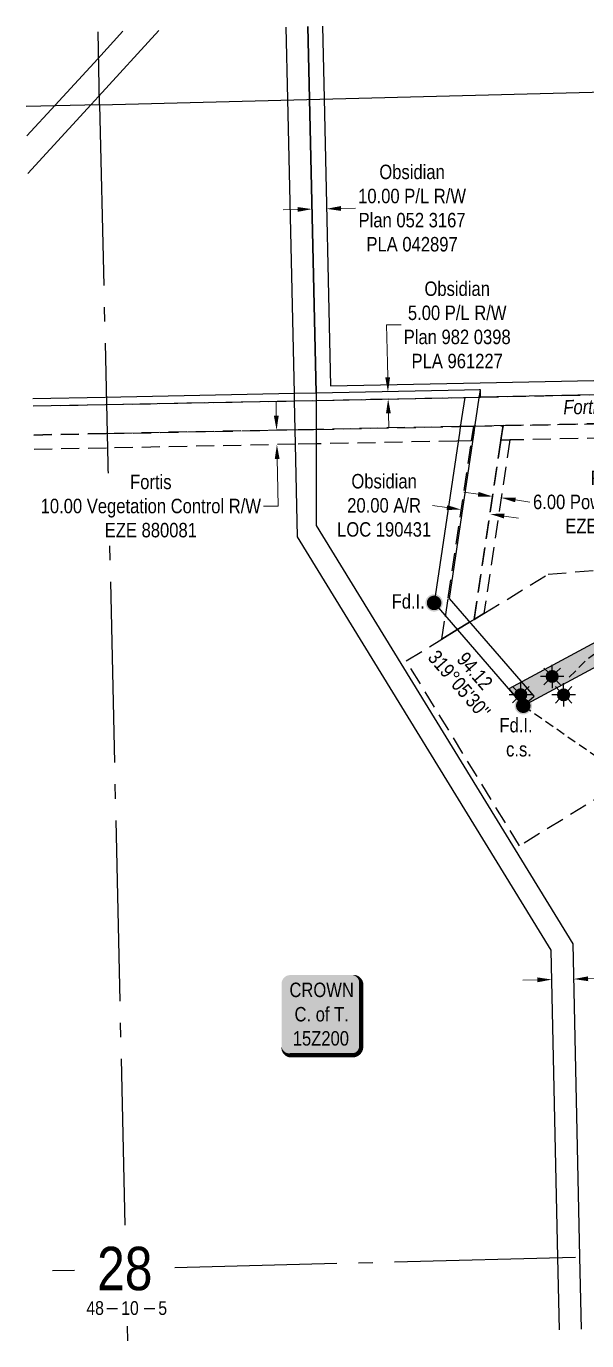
# Model space of a CAD drawing. Extents: x 604007 to 611903, y 5892401 to 5896839.
# Drawn here: x 606655 to 607042, y 5892401 to 5893310 of the extents above; entities that cross this region are included whole.
import ezdxf
from ezdxf.enums import TextEntityAlignment as Align

# ---------------------------------------------------------------- set-up
doc = ezdxf.new("R2010")
doc.units = 0
doc.header["$LTSCALE"] = 5
doc.header["$PDSIZE"] = 0.5
for name, pattern in [('foc-ACCESSROAD', [3.75, 2.5, -1.25]), ('foc-FLOWLINE', [3.75, 2.5, -1.25]), ('foc-QUARTERLINE', [33, 25, -3, 2, -3]), ('foc-TIELINE', [1.875, 1.25, -0.625]), ('UG_PIPE', [1.875, 1.25, -0.625])]:
    doc.linetypes.add(name, pattern=pattern)
doc.layers.get('Defpoints').update_dxf_attribs({"color": 9})
for name, color, linetype in [('10', 1, 'Continuous'), ('9', 3, 'Continuous'), ('AS-OWNER', 7, 'Continuous'), ('AS-PIPE-UG', 44, 'UG_PIPE'), ('AS-POWER', 104, 'foc-POWER'), ('C-AR', 13, 'foc-ACCESSROAD'), ('C-RW', 13, 'Continuous'), ('C-WS', 13, 'foc-ACCESSROAD'), ('C-WS-S', 8, 'Continuous'), ('F-EZE', 190, 'foc-FLOWLINE'), ('F-RW', 190, 'Continuous'), ('L-BD1', 253, 'Continuous'), ('L-MON', 1, 'Continuous'), ('L-QSEC', 8, 'foc-QUARTERLINE'), ('L-SEC', 7, 'Continuous'), ('L-SECLBL', 7, 'Continuous'), ('L-TIE', 7, 'foc-TIELINE'), ('P-PROPOSED', 10, 'Continuous'), ('P-PROPOSED-H', 21, 'Continuous')]:
    doc.layers.add(name, color=color, linetype=linetype)
for name, color, linetype, lineweight in [('C-AR-T', 13, 'Continuous', 9), ('C-RW-T', 13, 'Continuous', 9), ('F-EZE-T', 190, 'Continuous', 9), ('F-RW-T', 190, 'Continuous', 9)]:
    doc.layers.add(name, color=color, linetype=linetype, lineweight=lineweight)
doc.styles.add('175L', font='ARIALN.TTF', dxfattribs={"height": 20})
doc.styles.add('80', font='ARIALN.TTF', dxfattribs={"height": 10})
doc.styles.add('80CG', font='ARIALN.TTF', dxfattribs={"height": 10})
doc.styles.add('80L', font='ARIALN.TTF', dxfattribs={"height": 10})
doc.styles.add('foc-LtypeFont', font='ARIALN.TTF', dxfattribs={"height": 7.35})
doc.styles.add('SIMPLEX', font='ARIALN.TTF')
doc.linetypes.add('foc-POWER', pattern='A,6,-1,["P",foc-LtypeFont,S=0.2,R=0,X=-0.625,Y=-0.75],-1.24,4', length=12.24)
doc.dimstyles.new('Compass 5 000', dxfattribs={"dimscale": 5, "dimtxt": 9, "dimasz": 2, "dimexe": 0.2, "dimexo": 0.0625, "dimgap": 0.5, "dimtad": 0, "dimtih": 1, "dimtoh": 1, "dimzin": 0, "dimdsep": 46, "dimtxsty": '80CG', "dimcen": 0.1, "dimse1": 1, "dimse2": 1, "dimclrd": 256, "dimclrt": 256, "dimaunit": 1, "dimadec": 4, "dimazin": 0, "dimtfac": 0.06, "dimtofl": 0, "dimtmove": 0, "dimatfit": 1, "dimfxl": 0.2, "dimtolj": 1, "dimtzin": 0, "dimlwd": -1, "dimarcsym": 0})

# ---------------------------------------------------------------- blocks, each defined once
blk = doc.blocks.new('fdia')
at = {"color": 255, "const_width": 1}
blk.add_lwpolyline([(-0.5, 0, 1), (0.5, 0, 1)], format="xyb", close=True, dxfattribs=at)
blk = doc.blocks.new('Fdiaa')
blk.add_blockref('fdia', (0, 0))
blk = doc.blocks.new('fdib')
at = {"color": 1, "const_width": 1.6}
blk.add_lwpolyline([(-0.4, 0, 1), (0.4, 0, 1)], format="xyb", close=True, dxfattribs=at)
at = {"color": 1}
blk.add_circle((0, 0), 0.8, dxfattribs=at)
blk = doc.blocks.new('Fdibb')
blk.add_blockref('fdib', (0, 0))
blk = doc.blocks.new('fdicc')
for name in ['Fdibb', 'Fdiaa']:
    blk.add_blockref(name, (0, 0))
blk = doc.blocks.new('FDI')
blk.add_blockref('fdicc', (0, 0))
blk = doc.blocks.new('L-SECLBL')
at = {"layer": '9', "color": 7}
for p, q in [((-5.08, -27.83), (-12.29, -27.83)), ((20.7, -27.83), (13.5, -27.83))]:
    blk.add_line(p, q, dxfattribs=at)
at = {"layer": '10', "color": 2, "style": 'SIMPLEX'}
blk.add_attdef('SEC', text='', height=30, dxfattribs=at).set_placement((0, 0), align=Align.MIDDLE)
at = {"layer": '10', "color": 5, "style": '80L'}
blk.add_attdef('TWP', text='', height=9.5, dxfattribs=at).set_placement((-14.43, -27.37), align=Align.MIDDLE_RIGHT)
blk.add_attdef('RGE', text='', height=9.5, dxfattribs=at).set_placement((3.62, -27.37), align=Align.MIDDLE_CENTER)
blk.add_attdef('MER', text='', height=9.5, dxfattribs=at).set_placement((23.17, -27.37), align=Align.MIDDLE_LEFT)
blk = doc.blocks.new('*D425')
at = {"layer": 'C-RW-T', "transparency": 16777216}
for p, q in [((606842.69, 5893182.91), (606832.69, 5893182.68)), ((606872.71, 5893183.57), (606882.71, 5893183.79))]:
    blk.add_line(p, q, dxfattribs=at)
for points in [[(606842.66, 5893184.57), (606842.73, 5893181.24), (606852.69, 5893183.13)], [(606872.67, 5893185.23), (606872.75, 5893181.9), (606862.71, 5893183.35)]]:
    blk.add_solid(points, dxfattribs=at)
at = {"layer": 'Defpoints', "color": 0, "transparency": 16777216}
for p in [(606852.56, 5893188.87), (606862.59, 5893189.09), (606862.71, 5893183.35)]:
    blk.add_point(p, dxfattribs=at)
at = {"layer": 'C-RW-T', "transparency": 16777216, "insert": (606921.79, 5893183.79), "char_height": 10, "attachment_point": 5, "style": '80CG'}
blk.add_mtext('\\A1;Obsidian\\P10.00 P/L R/W\\PPlan 052 3167\\PPLA 042897', dxfattribs=at)
blk = doc.blocks.new('*D428')
at = {"layer": 'C-RW-T', "transparency": 16777216}
for p, q in [((606914.21, 5893103.03), (606904.21, 5893103.03)), ((606904.21, 5893103.03), (606904.74, 5893076.81)), ((606904.94, 5893066.81), (606904.74, 5893076.81)), ((606905.45, 5893041.84), (606905.65, 5893031.84))]:
    blk.add_line(p, q, dxfattribs=at)
for points in [[(606906.61, 5893066.85), (606903.27, 5893066.78), (606905.14, 5893056.82)], [(606907.11, 5893041.87), (606903.78, 5893041.8), (606905.24, 5893051.83)]]:
    blk.add_solid(points, dxfattribs=at)
at = {"layer": 'Defpoints', "color": 0, "transparency": 16777216}
for p in [(606903.77, 5893056.79), (606903.87, 5893051.81), (606905.14, 5893056.82)]:
    blk.add_point(p, dxfattribs=at)
at = {"layer": 'C-RW-T', "transparency": 16777216, "insert": (606952.96, 5893103.03), "char_height": 10, "attachment_point": 5, "style": '80CG'}
blk.add_mtext('\\A1;Obsidian\\P5.00 P/L R/W\\PPlan 982 0398\\PPLA 961227', dxfattribs=at)
blk = doc.blocks.new('*D430')
at = {"layer": 'Defpoints', "color": 0, "transparency": 16777216}
for p in [(606738.4, 5893028.47), (606738.6, 5893018.46), (606828.41, 5893020.26)]:
    blk.add_point(p, dxfattribs=at)
at = {"layer": 'F-EZE-T', "transparency": 16777216}
for p, q in [((606828.01, 5893040.26), (606827.81, 5893050.26)), ((606828.61, 5893010.26), (606828.81, 5893000.26)), ((606829.26, 5892977.76), (606828.81, 5893000.26)), ((606819.26, 5892977.76), (606829.26, 5892977.76))]:
    blk.add_line(p, q, dxfattribs=at)
for points in [[(606829.68, 5893040.29), (606826.34, 5893040.23), (606828.21, 5893030.26)], [(606830.28, 5893010.29), (606826.94, 5893010.23), (606828.41, 5893020.26)]]:
    blk.add_solid(points, dxfattribs=at)
at = {"layer": 'F-EZE-T', "transparency": 16777216, "insert": (606741.33, 5892977.76), "char_height": 10, "attachment_point": 5, "style": '80CG', "bg_fill": 3, "box_fill_scale": 1.1, "bg_fill_color": 256, "bg_fill_true_color": 13158600, "bg_fill_transparency": 0}
blk.add_mtext('\\A1;Fortis\\P10.00 Vegetation Control R/W\\PEZE 880081', dxfattribs=at)
blk = doc.blocks.new('*D431')
at = {"layer": 'Defpoints', "color": 0, "transparency": 16777216}
for p in [(606977.65, 5892986.34), (606983.3, 5892983.54), (606983.59, 5892985.46)]:
    blk.add_point(p, dxfattribs=at)
at = {"layer": 'F-EZE-T', "transparency": 16777216}
for p, q in [((606967.47, 5892985.9), (606957.58, 5892987.37)), ((606993.19, 5892982.07), (607003.08, 5892980.59))]:
    blk.add_line(p, q, dxfattribs=at)
for points in [[(606967.72, 5892987.55), (606967.23, 5892984.25), (606977.36, 5892984.42)], [(606993.44, 5892983.71), (606992.95, 5892980.42), (606983.3, 5892983.54)]]:
    blk.add_solid(points, dxfattribs=at)
at = {"layer": 'F-EZE-T', "transparency": 16777216, "insert": (607059.45, 5892980.59), "char_height": 10, "attachment_point": 5, "style": '80CG'}
blk.add_mtext('\\A1;Fortis\\P6.00 Power Line R/W\\PEZE 880418', dxfattribs=at)
blk = doc.blocks.new('*D432')
at = {"layer": 'Defpoints', "color": 0, "transparency": 16777216}
for p in [(607033.4, 5892650.69), (607018.44, 5892648.18), (607033.44, 5892648.5)]:
    blk.add_point(p, dxfattribs=at)
at = {"layer": 'F-RW-T', "transparency": 16777216}
for p, q in [((607008.4, 5892650.16), (606998.4, 5892649.95)), ((607043.4, 5892650.9), (607053.39, 5892651.12))]:
    blk.add_line(p, q, dxfattribs=at)
for points in [[(607008.36, 5892651.83), (607008.43, 5892648.49), (607018.39, 5892650.37)], [(607043.36, 5892652.57), (607043.43, 5892649.24), (607033.4, 5892650.69)]]:
    blk.add_solid(points, dxfattribs=at)
at = {"layer": 'F-RW-T', "transparency": 16777216, "insert": (607092.48, 5892651.12), "char_height": 10, "attachment_point": 5, "style": '80CG'}
blk.add_mtext('\\A1;Gran Tierra\\P15.00 P/L R/W\\PPlan 082 7396\\PPLA 022710', dxfattribs=at)
blk = doc.blocks.new('GAS')
h = blk.add_hatch(color=255)
h.dxf.hatch_style = 1
edge = h.paths.add_edge_path()
edge.add_arc((0, 0), 0.9, 0, 360)
for p, q in [((-0.81, 0), (-1.62, 0)), ((-0.57, 0.57), (-1.14, 1.14)), ((0, 0.81), (0, 1.62)), ((0.57, 0.57), (1.14, 1.14)), ((1.62, 0), (0.81, 0)), ((-0.57, -0.57), (-1.14, -1.14)), ((0, -0.81), (0, -1.62)), ((1.14, -1.14), (0.57, -0.57))]:
    blk.add_line(p, q)
blk.add_circle((0, 0), 0.8)
blk = doc.blocks.new('*D434')
at = {"layer": 'C-AR-T', "transparency": 16777216}
for p, q in [((606945.89, 5892976.76), (606936, 5892978.23)), ((606985.46, 5892970.87), (606995.35, 5892969.4))]:
    blk.add_line(p, q, dxfattribs=at)
for points in [[(606946.13, 5892978.41), (606945.64, 5892975.11), (606955.78, 5892975.29)], [(606985.7, 5892972.52), (606985.21, 5892969.22), (606975.57, 5892972.34)]]:
    blk.add_solid(points, dxfattribs=at)
at = {"layer": 'Defpoints', "color": 0, "transparency": 16777216}
for p in [(606956.06, 5892977.21), (606955.78, 5892975.29), (606975.85, 5892974.26)]:
    blk.add_point(p, dxfattribs=at)
at = {"layer": 'C-AR-T', "transparency": 16777216, "insert": (606902.48, 5892978.23), "char_height": 10, "attachment_point": 5, "style": '80CG'}
blk.add_mtext('\\A1;Obsidian\\P20.00 A/R\\PLOC 190431', dxfattribs=at)
blk = doc.blocks.new('*U465')
h = blk.add_hatch(color=59)
edge = h.paths.add_edge_path()
edge.add_line((-21.5, -28.5), (21.5, -28.5))
edge.add_arc((21.5, -22.5), 6, 270, 360)
edge.add_line((27.5, -22.5), (27.5, 21))
edge.add_arc((21.5, 21), 6, 0, 90)
edge.add_line((21.5, 27), (-21.5, 27))
edge.add_arc((-21.5, 21), 6, 90, 180)
edge.add_line((-27.5, 21), (-27.5, -22.5))
edge.add_arc((-21.5, -22.5), 6, 180, 270)
at = {"color": 1, "flags": 128}
blk.add_lwpolyline([(-21.5, -28.5, 3, 3, 0), (21.5, -28.5, 3, 3, 0.414214), (27.5, -22.5, 3, 3, 0), (27.5, 21, 3, 0, 0.414214), (21.5, 27, 0, 0, 0), (-21.5, 27, 0, 0, 0.414214), (-27.5, 21, 0, 0, 0), (-27.5, -22.5, 0, 3, 0.414214)], format="xyseb", close=True, dxfattribs=at)
blk.add_lwpolyline([(-18.33, -18.59, 0, 7.5, 0), (0, 0, 0, 0, 0)], format="xyseb", dxfattribs=at)
at = {"color": 1, "style": '80'}
blk.add_attdef('ENTER_TEXT_001', (-35.99, -5), '', height=10, dxfattribs=at)

msp = doc.modelspace()

# ---------------------------------------------------------------- hatches: boundary and pattern name
at = {"layer": 'P-PROPOSED-H'}
h = msp.add_hatch(color=256, dxfattribs=at)
h.dxf.hatch_style = 1
h.paths.add_polyline_path([(606988.543, 5892851.314), (606998.608, 5892839.698), (607279.709, 5892991.101), (607355.468, 5892993.776), (607354.488, 5893041.059), (607344.494, 5893040.852), (607345.166, 5893008.421), (607275.68, 5893005.968)])

# ---------------------------------------------------------------- linework, layer by layer
at = {"layer": 'AS-PIPE-UG', "flags": 128}
msp.add_lwpolyline([(607030.244, 5892859.574), (607034.593, 5892863.5), (607038.355, 5892867.624), (607043.129, 5892872.118), (607049.702, 5892876.853), (607060.634, 5892882.984), (607076.423, 5892891.577), (607084.352, 5892895.649), (607099.987, 5892903.561), (607127.606, 5892916.967), (607154.719, 5892931.609), (607183.308, 5892947.772), (607211.033, 5892963.043), (607232.661, 5892974.253), (607249.513, 5892982.84), (607259.379, 5892988.269), (607266.217, 5892992.308), (607271.667, 5892995.277), (607275.58, 5892996.72), (607282.18, 5892997.968), (607298.399, 5892999.22), (607314.452, 5892998.914), (607328.575, 5892999.291), (607335.528, 5892999.477), (607343.153, 5892999.538), (607348.015, 5893000.066), (607349.008, 5893002.417), (607348.838, 5893012.523), (607348.586, 5893025.278), (607347.842, 5893030.322), (607349.017, 5893033.699)], dxfattribs=at)
at = {"layer": 'C-AR'}
msp.add_lwpolyline([(606659.98, 5893047.005), (606709.951, 5893047.947), (606840.647, 5893050.546), (606855.542, 5893050.843), (606957.235, 5893052.868), (606967.355, 5893053.082), (606969.052, 5893053.118), (607260.714, 5893059.039), (607261.026, 5893044.924), (607261.157, 5893038.922), (606984.654, 5893033.386), (606964.364, 5893032.984), (606954.244, 5893032.781), (606855.543, 5893030.806), (606841.096, 5893030.518), (606710.401, 5893027.906), (606660.431, 5893026.907)], dxfattribs=at)
msp.add_lwpolyline([(606952.821, 5892892.127), (606942.458, 5892885.79), (606944.778, 5892901.375), (606946.716, 5892914.398), (606962.871, 5893022.949), (606963.767, 5893028.972), (606964.364, 5893032.984), (606984.65, 5893033.378), (606984.09, 5893029.619), (606983.159, 5893023.359), (606964.7, 5892899.39), (606961.466, 5892897.412), (606952.821, 5892892.127)], close=True, dxfattribs=at)
at = {"layer": 'C-RW'}
for points in [[(606655.792, 5893233.744), (606675.175, 5893254.936), (606704.633, 5893287.144), (606721.972, 5893306.102)], [(606746.927, 5893306.726), (606705.18, 5893261.082), (606700.128, 5893255.559), (606656.376, 5893207.724)], [(606859.893, 5893309.553), (606861.03, 5893259.712), (606865.412, 5893060.94), (606968.871, 5893063.103), (607260.495, 5893069.005), (607287.573, 5893069.553), (607322.449, 5893074.943), (607323.913, 5893065.087), (607288.362, 5893059.601), (607260.714, 5893059.039), (606969.052, 5893053.118), (606968.958, 5893058.111), (606968.102, 5893058.1), (606957.971, 5893057.885), (606855.542, 5893055.812), (606850.983, 5893259.453), (606849.867, 5893309.302)]]:
    msp.add_lwpolyline(points, dxfattribs=at)
at = {"layer": 'C-RW', "flags": 128}
msp.add_lwpolyline([(606659.98, 5893047.004), (606709.951, 5893047.947), (606840.647, 5893050.546), (606855.542, 5893050.843), (606958.151, 5893052.886), (606955.982, 5893038.32), (606955.085, 5893032.294), (606954.488, 5893028.283), (606953.592, 5893022.261), (606936.996, 5892910.803), (606998.608, 5892839.698), (607006.162, 5892846.244), (606947.553, 5892913.884), (606963.711, 5893022.463), (606964.608, 5893028.486), (606965.205, 5893032.497), (606966.102, 5893038.522), (606968.196, 5893052.596), (606969.018, 5893058.119), (606957.971, 5893057.885), (606855.542, 5893055.812), (606840.536, 5893055.509), (606709.841, 5893052.865), (606659.869, 5893051.949)], dxfattribs=at)
at = {"layer": 'C-WS'}
msp.add_lwpolyline([(607105.659, 5892810.29), (606995.999, 5892742.781), (606917.78, 5892870.7), (606942.458, 5892885.79), (606952.822, 5892892.126), (606961.466, 5892897.412), (606964.7, 5892899.39), (606971.378, 5892903.473), (607015.809, 5892930.642), (607060.4, 5892934.392), (607085.816, 5892892.531), (607063.665, 5892878.978), (607105.659, 5892810.29)], close=True, dxfattribs=at)
at = {"layer": 'F-EZE'}
msp.add_lwpolyline([(606660.431, 5893026.907), (606710.401, 5893027.906), (606841.096, 5893030.517), (606855.543, 5893030.806), (606954.244, 5893032.781), (606964.364, 5893032.983), (606963.767, 5893028.972), (606962.871, 5893022.949), (606952.751, 5893022.747), (606855.544, 5893020.801), (606841.319, 5893020.516), (606710.625, 5893017.904), (606660.655, 5893016.904)], dxfattribs=at)
for points in [[(607261.157, 5893038.922), (607261.245, 5893034.922), (607261.378, 5893028.92), (606989.25, 5893023.479), (606983.162, 5893023.358), (606984.655, 5893033.389), (607261.157, 5893038.922)], [(606989.25, 5893023.479), (606971.378, 5892903.473), (606964.7, 5892899.39), (606983.163, 5893023.358), (606989.25, 5893023.479)]]:
    msp.add_lwpolyline(points, close=True, dxfattribs=at)
at = {"layer": 'F-RW'}
for points in [[(607023.534, 5892408.109), (607022.471, 5892458.235), (607017.96, 5892670.757), (606842.754, 5892956.461), (606841.32, 5893020.516), (606841.096, 5893030.517), (606840.647, 5893050.546), (606840.537, 5893055.509), (606835.98, 5893259.064), (606834.864, 5893308.927)], [(606849.867, 5893309.302), (606850.983, 5893259.452), (606855.542, 5893055.812), (606855.542, 5893050.843), (606855.543, 5893030.806), (606855.544, 5893020.801), (606855.548, 5892964.308), (607032.879, 5892675.139), (607037.473, 5892458.621), (607038.537, 5892408.486)]]:
    msp.add_lwpolyline(points, dxfattribs=at)
at = {"layer": 'L-QSEC', "flags": 128}
for points in [[(606706.001, 5893255.302), (606704.871, 5893305.674)], [(606706.001, 5893255.302), (606723.374, 5892480.551)], [(607529.491, 5892470.878), (606757.901, 5892451.047)], [(606688.558, 5892449.264), (606673.393, 5892448.875)], [(606724.943, 5892410.616), (606725.167, 5892400.613)]]:
    msp.add_lwpolyline(points, dxfattribs=at)
at = {"layer": 'L-SEC', "flags": 128}
for points in [[(606706.001, 5893255.302), (607511.727, 5893275.931)], [(606706.001, 5893255.302), (606655.338, 5893254.005)]]:
    msp.add_lwpolyline(points, dxfattribs=at)
at = {"layer": 'L-TIE', "flags": 128}
msp.add_lwpolyline([(606998.608, 5892839.698), (607529.491, 5892470.878)], dxfattribs=at)
at = {"layer": 'P-PROPOSED', "flags": 128}
msp.add_lwpolyline([(606988.543, 5892851.314), (606998.608, 5892839.698), (607279.709, 5892991.101), (607355.468, 5892993.776), (607354.488, 5893041.059), (607344.494, 5893040.852), (607345.166, 5893008.421), (607275.68, 5893005.968)], close=True, dxfattribs=at)

# ---------------------------------------------------------------- block references
at = {"layer": 'AS-OWNER', "color": 5}
ref = msp.add_blockref('*U465', (606859.136, 5892626.466), dxfattribs=dict(at, xscale=0.99959639, yscale=0.99959639, zscale=0.99959639))
ref.add_attrib('ENTER_TEXT_001', 'CROWN', (606837.085, 5892638.234), dxfattribs={"layer": '0', "color": 1, "height": 9.996, "style": '80'})
ref.add_attrib('ENTER_TEXT_002', 'C. of T.', (606840.58, 5892621.397), dxfattribs={"layer": '0', "color": 1, "height": 9.996, "style": '80'})
ref.add_attrib('ENTER_TEXT_003', '15Z200', (606839.386, 5892604.696), dxfattribs={"layer": '0', "color": 1, "height": 9.996, "style": '80'})
at = {"layer": 'C-WS-S', "color": 3, "xscale": 4.999999999999999, "yscale": 4.999999999999999, "zscale": 4.999999999999999}
for p in [(607018.583, 5892859.958), (606996.866, 5892847.342), (607026.491, 5892847.226)]:
    msp.add_blockref('GAS', p, dxfattribs=at)
at = {"layer": 'L-MON', "xscale": 4.999999999999996, "yscale": 4.999999999999996, "zscale": 4.999999999999996}
for p in [(606936.996, 5892910.803), (606998.608, 5892839.698)]:
    msp.add_blockref('FDI', p, dxfattribs=at)
at = {"layer": 'L-SECLBL', "xscale": 0.99959639, "yscale": 0.99959639, "zscale": 0.99959639}
msp.add_blockref('L-SECLBL', (606723.347, 5892450.563), dxfattribs=at).add_auto_attribs({'SEC': '28', 'TWP': '48', 'RGE': '10', 'MER': '5'})

# ---------------------------------------------------------------- texts
at = {"layer": 'AS-POWER', "insert": (607025.821, 5893051.105), "char_height": 10, "attachment_point": 1, "rotation": 1.146893, "style": '175L'}
msp.add_mtext_dynamic_manual_height_columns('\\pi0.32626;{\\fArial Narrow|b0|i1|c0|p34;Fortis O/H Power Line }', width=112.50109, gutter_width=100, heights=[0], dxfattribs=at)
at = {"layer": 'L-BD1', "style": '80L'}
for s, height, p in [("319°05'30''", 9.99596, (606954.416, 5892854.446)), ('94.12', 9.996, (606965.181, 5892863.774))]:
    msp.add_text(s, height=height, rotation=310.9087, dxfattribs=at).set_placement(p, align=Align.MIDDLE)
at = {"layer": 'L-MON', "char_height": 9.99596, "attachment_point": 1, "style": '80L'}
for s, insert in [('\\pi1.0703;Fd.I.', (606906.61, 5892916.846)), ('\\pi1.0703;Fd.I.\\P\\pi5.6455;c.s.', (606981.065, 5892831.291))]:
    msp.add_mtext_dynamic_manual_height_columns(s, width=22.04407, gutter_width=50, heights=[0], dxfattribs=dict(at, insert=insert))

# ---------------------------------------------------------------- dimensions: what is measured, and where the dimension line sits
at = {"layer": 'C-AR-T'}
dim = msp.add_aligned_dim(p1=(606975.851, 5892974.265), p2=(606956.064, 5892977.21), distance=1.944, text='Obsidian\\P20.00 A/R\\PLOC 190431', dimstyle='Compass 5 000', dxfattribs=at)
dim.commit()
dim.dimension.update_dxf_attribs({"geometry": '*D434', "text_midpoint": (606902.482, 5892978.23)})
at = {"layer": 'C-RW-T'}
dim = msp.add_aligned_dim(p1=(606852.563, 5893188.868), p2=(606862.586, 5893189.089), distance=-5.744, text='Obsidian\\P10.00 P/L R/W\\PPlan 052 3167\\PPLA 042897', dimstyle='Compass 5 000', dxfattribs=at)
dim.commit()
dim.dimension.update_dxf_attribs({"geometry": '*D425', "text_midpoint": (606921.794, 5893183.787)})
dim = msp.add_linear_dim(base=(606905.144, 5893056.816), p1=(606903.874, 5893051.805), p2=(606903.773, 5893056.788), angle=91.158952, text='Obsidian\\P5.00 P/L R/W\\PPlan 982 0398\\PPLA 961227', dimstyle='Compass 5 000', override={"dimtmove": 1}, dxfattribs=at)
dim.commit()
dim.dimension.update_dxf_attribs({"geometry": '*D428', "text_midpoint": (606920.394, 5893103.029), "dimtype": 161})
at = {"layer": 'F-EZE-T'}
dim = msp.add_aligned_dim(p1=(606977.65, 5892986.34), p2=(606983.587, 5892985.456), distance=-1.937, text='Fortis\\P6.00 Power Line R/W\\PEZE 880418', dimstyle='Compass 5 000', dxfattribs=at)
dim.commit()
dim.dimension.update_dxf_attribs({"geometry": '*D431', "text_midpoint": (607059.448, 5892980.593)})
at = {"layer": 'F-RW-T'}
dim = msp.add_aligned_dim(p1=(607018.439, 5892648.182), p2=(607033.444, 5892648.5), distance=2.191, text='Gran Tierra\\P15.00 P/L R/W\\PPlan 082 7396\\PPLA 022710', dimstyle='Compass 5 000', dxfattribs=at)
dim.commit()
dim.dimension.update_dxf_attribs({"geometry": '*D432', "text_midpoint": (607092.479, 5892651.115)})

# ---------------------------------------------------------------- next in the draw order: dimensions: what is measured, and where the dimension line sits
at = {"layer": 'F-EZE-T'}
dim = msp.add_linear_dim(base=(606828.409, 5893020.258), p1=(606738.398, 5893028.465), p2=(606738.598, 5893018.463), angle=271.144898, text='Fortis\\P10.00 Vegetation Control R/W\\PEZE 880081', dimstyle='Compass 5 000', override={"dimtmove": 1, "dimtfill": 1}, dxfattribs=at)
dim.commit()
dim.dimension.update_dxf_attribs({"geometry": '*D430', "text_midpoint": (606813.68, 5892977.757), "dimtype": 161})

doc.saveas('drawing.dxf')
